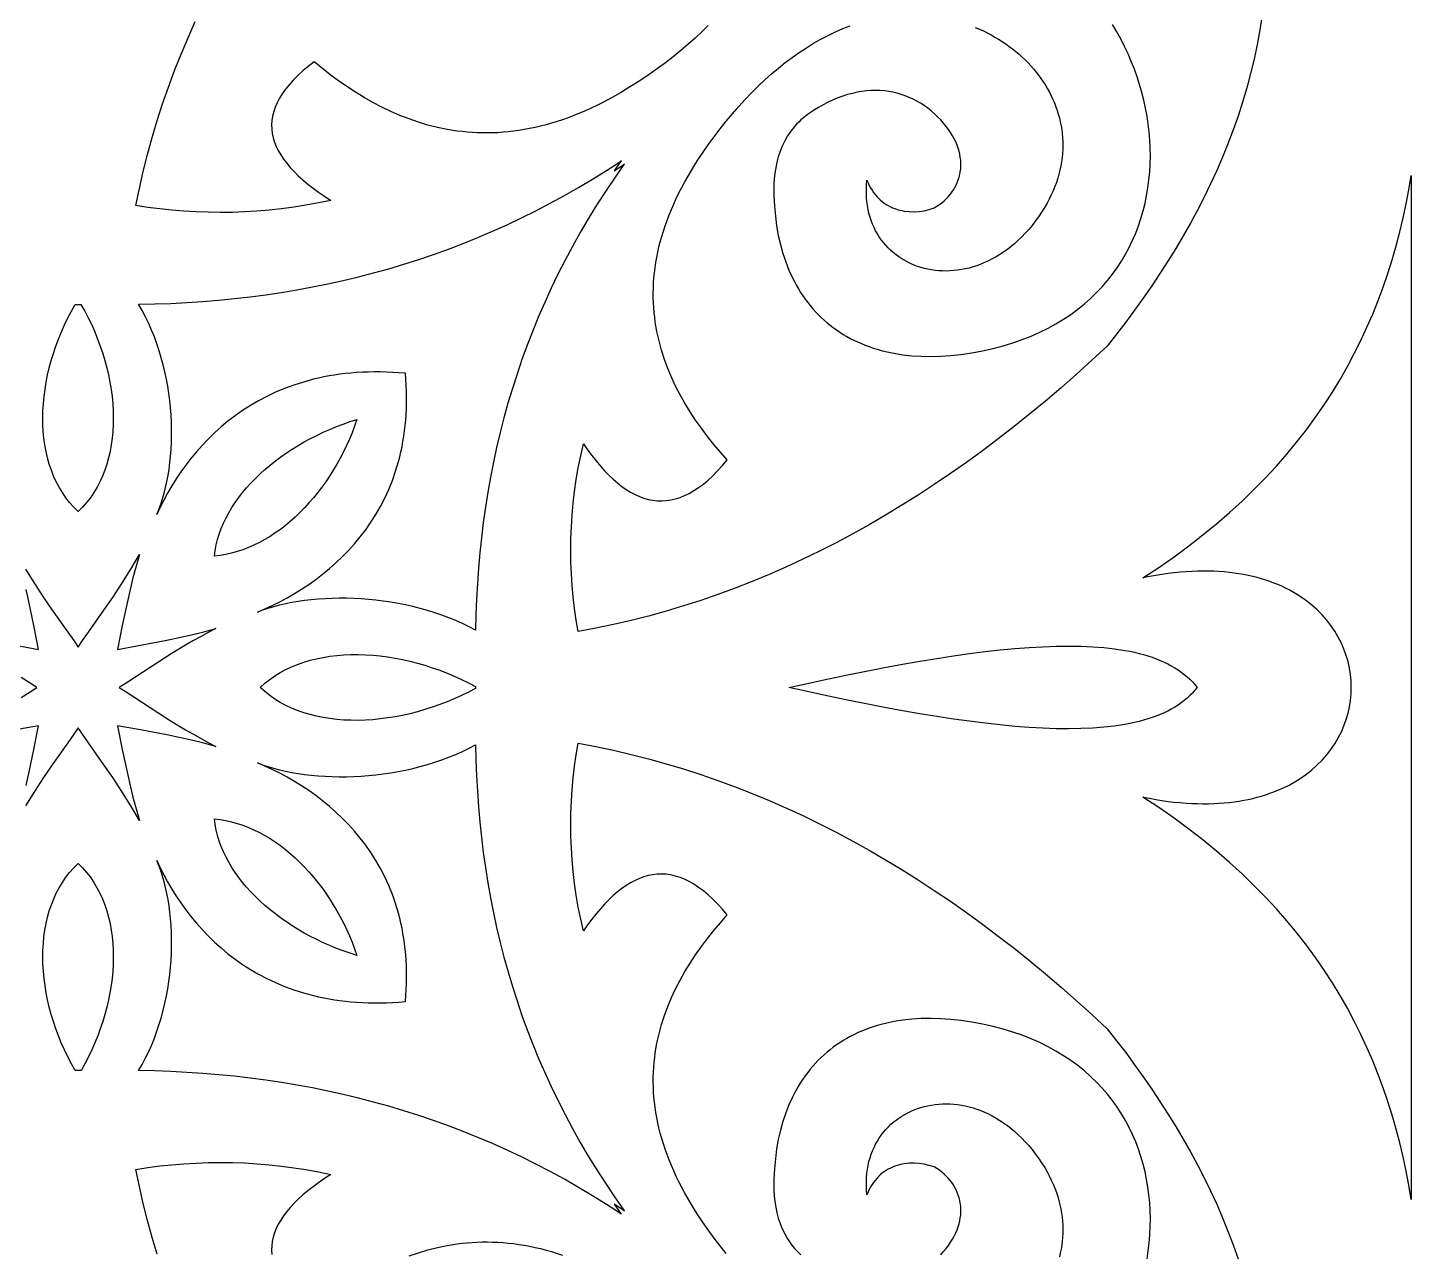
# Model space of a CAD drawing. Extents: x -375 to 375, y -1025 to 1025.
# Drawn here: x -217.3 to -155, y -256.6 to -201.4 of the extents above; entities that cross this region are included whole.
import ezdxf

# ---------------------------------------------------------------- set-up
doc = ezdxf.new("R2010")
doc.units = 0
doc.layers.add('LAYER_1', color=18, linetype='CONTINUOUS')

msp = doc.modelspace()

# ---------------------------------------------------------------- linework, layer by layer
at = {"layer": 'LAYER_1'}
for points in [[(-186.637, -201.305), (-186.931, -201.594), (-187.236, -201.879), (-187.552, -202.161), (-187.88, -202.438), (-188.218, -202.711), (-188.566, -202.98), (-188.925, -203.245), (-189.293, -203.505), (-189.671, -203.76), (-190.058, -204.011), (-190.328, -204.178), (-190.596, -204.339), (-190.862, -204.491), (-191.127, -204.637), (-191.391, -204.775), (-191.653, -204.906), (-191.913, -205.03), (-192.172, -205.147), (-192.429, -205.257), (-192.685, -205.361), (-192.94, -205.457), (-193.193, -205.547), (-193.444, -205.63), (-193.694, -205.706), (-193.942, -205.777), (-194.189, -205.84), (-194.435, -205.898), (-194.679, -205.949), (-194.921, -205.994), (-195.163, -206.033), (-195.402, -206.066), (-195.64, -206.093), (-195.877, -206.114), (-196.112, -206.13), (-196.346, -206.139), (-196.579, -206.144), (-196.81, -206.142), (-197.039, -206.136), (-197.267, -206.124), (-197.494, -206.106), (-197.719, -206.084), (-197.943, -206.056), (-198.387, -205.985), (-198.824, -205.895), (-199.257, -205.786), (-199.683, -205.659), (-200.104, -205.514), (-200.52, -205.352), (-200.93, -205.174), (-201.335, -204.98), (-201.734, -204.771), (-202.128, -204.547), (-202.516, -204.309), (-202.899, -204.058), (-203.277, -203.795), (-203.65, -203.519), (-204.017, -203.232), (-204.379, -202.935), (-204.645, -203.144), (-204.891, -203.353), (-205.115, -203.56), (-205.319, -203.767), (-205.504, -203.972), (-205.668, -204.176), (-205.812, -204.379), (-205.937, -204.582), (-206.043, -204.783), (-206.129, -204.983), (-206.197, -205.183), (-206.246, -205.381), (-206.276, -205.579), (-206.289, -205.775), (-206.283, -205.971), (-206.259, -206.166), (-206.218, -206.36), (-206.159, -206.553), (-206.083, -206.746), (-205.991, -206.937), (-205.881, -207.128), (-205.755, -207.318), (-205.612, -207.507), (-205.454, -207.696), (-205.279, -207.883), (-205.089, -208.07), (-204.884, -208.257), (-204.663, -208.442), (-204.427, -208.627), (-204.176, -208.812), (-203.91, -208.995), (-203.63, -209.178), (-204.187, -209.295), (-204.744, -209.398), (-205.298, -209.486), (-205.852, -209.559), (-206.404, -209.619), (-206.955, -209.665), (-207.505, -209.698), (-208.053, -209.717), (-208.601, -209.723), (-209.146, -209.716), (-209.691, -209.696), (-210.234, -209.664), (-210.776, -209.619), (-211.317, -209.561), (-211.857, -209.492), (-212.395, -209.411), (-212.239, -208.639), (-212.066, -207.871), (-211.875, -207.106), (-211.667, -206.345), (-211.441, -205.588), (-211.198, -204.834), (-210.937, -204.084), (-210.66, -203.338), (-210.365, -202.595), (-210.053, -201.856), (-209.725, -201.12)], [(-161.714, -200.82), (-161.819, -201.494), (-161.941, -202.161), (-162.08, -202.82), (-162.236, -203.472), (-162.408, -204.116), (-162.596, -204.754), (-162.799, -205.384), (-163.017, -206.008), (-163.251, -206.625), (-163.498, -207.236), (-163.76, -207.84), (-164.035, -208.438), (-164.324, -209.031), (-164.625, -209.617), (-164.939, -210.198), (-165.265, -210.774), (-165.602, -211.344), (-165.951, -211.909), (-166.311, -212.47), (-166.682, -213.025), (-167.063, -213.576), (-167.453, -214.122), (-167.854, -214.665), (-168.263, -215.203), (-168.681, -215.737), (-169.373, -216.378), (-170.067, -217.004), (-170.765, -217.616), (-171.467, -218.213), (-172.171, -218.795), (-172.879, -219.362), (-173.59, -219.914), (-174.305, -220.451), (-175.022, -220.972), (-175.743, -221.479), (-176.468, -221.97), (-177.196, -222.446), (-177.927, -222.906), (-178.662, -223.35), (-179.4, -223.779), (-180.141, -224.192), (-180.887, -224.59), (-181.635, -224.971), (-182.388, -225.336), (-183.144, -225.686), (-183.903, -226.019), (-184.666, -226.336), (-185.433, -226.636), (-186.203, -226.92), (-186.977, -227.188), (-187.755, -227.439), (-188.537, -227.674), (-189.322, -227.891), (-190.111, -228.092), (-190.904, -228.276), (-191.701, -228.443), (-192.502, -228.593), (-192.586, -228.074), (-192.658, -227.554), (-192.717, -227.033), (-192.763, -226.51), (-192.797, -225.986), (-192.818, -225.461), (-192.825, -224.935), (-192.819, -224.407), (-192.799, -223.879), (-192.765, -223.348), (-192.717, -222.817), (-192.655, -222.285), (-192.579, -221.751), (-192.488, -221.216), (-192.381, -220.68), (-192.26, -220.142), (-192.07, -220.412), (-191.88, -220.668), (-191.689, -220.91), (-191.497, -221.138), (-191.304, -221.351), (-191.111, -221.549), (-190.917, -221.733), (-190.723, -221.901), (-190.527, -222.054), (-190.331, -222.191), (-190.134, -222.313), (-189.936, -222.418), (-189.737, -222.508), (-189.538, -222.581), (-189.337, -222.637), (-189.136, -222.677), (-188.934, -222.7), (-188.731, -222.706), (-188.527, -222.694), (-188.322, -222.664), (-188.117, -222.617), (-187.91, -222.552), (-187.702, -222.469), (-187.493, -222.367), (-187.284, -222.246), (-187.073, -222.107), (-186.861, -221.949), (-186.648, -221.771), (-186.434, -221.574), (-186.219, -221.357), (-186.003, -221.121), (-185.786, -220.864), (-186.094, -220.515), (-186.392, -220.161), (-186.678, -219.802), (-186.951, -219.438), (-187.211, -219.068), (-187.457, -218.693), (-187.689, -218.314), (-187.906, -217.929), (-188.108, -217.539), (-188.292, -217.143), (-188.46, -216.742), (-188.611, -216.336), (-188.743, -215.925), (-188.856, -215.508), (-188.949, -215.086), (-189.022, -214.658), (-189.051, -214.442), (-189.074, -214.225), (-189.092, -214.007), (-189.105, -213.787), (-189.112, -213.565), (-189.113, -213.343), (-189.109, -213.119), (-189.099, -212.893), (-189.083, -212.666), (-189.061, -212.438), (-189.033, -212.208), (-188.998, -211.977), (-188.958, -211.745), (-188.911, -211.511), (-188.858, -211.275), (-188.799, -211.039), (-188.733, -210.801), (-188.66, -210.561), (-188.581, -210.32), (-188.494, -210.077), (-188.401, -209.834), (-188.301, -209.588), (-188.194, -209.342), (-188.08, -209.093), (-187.959, -208.844), (-187.83, -208.593), (-187.694, -208.34), (-187.551, -208.086), (-187.4, -207.831), (-187.242, -207.574), (-187.076, -207.315), (-186.902, -207.055), (-186.642, -206.682), (-186.377, -206.317), (-186.107, -205.962), (-185.833, -205.616), (-185.554, -205.281), (-185.27, -204.955), (-184.983, -204.639), (-184.691, -204.334), (-184.395, -204.04), (-184.095, -203.757), (-183.791, -203.485), (-183.484, -203.225), (-183.174, -202.976), (-182.86, -202.74), (-182.543, -202.516), (-182.223, -202.305), (-181.9, -202.106), (-181.575, -201.921), (-181.247, -201.749), (-180.917, -201.591), (-180.584, -201.447), (-180.249, -201.317)], [(-174.623, -201.391), (-174.44, -201.469), (-174.26, -201.551), (-174.083, -201.638), (-173.91, -201.729), (-173.74, -201.825), (-173.573, -201.924), (-173.41, -202.028), (-173.251, -202.135), (-173.096, -202.247), (-172.944, -202.362), (-172.797, -202.48), (-172.654, -202.602), (-172.514, -202.728), (-172.38, -202.857), (-172.249, -202.989), (-172.123, -203.124), (-172.002, -203.263), (-171.885, -203.404), (-171.773, -203.548), (-171.666, -203.695), (-171.564, -203.845), (-171.467, -203.997), (-171.376, -204.152), (-171.289, -204.309), (-171.208, -204.469), (-171.132, -204.63), (-171.062, -204.794), (-170.998, -204.96), (-170.939, -205.128), (-170.886, -205.297), (-170.839, -205.469), (-170.798, -205.642), (-170.763, -205.816), (-170.734, -205.992), (-170.712, -206.17), (-170.696, -206.348), (-170.687, -206.528), (-170.684, -206.709), (-170.688, -206.891), (-170.699, -207.074), (-170.716, -207.258), (-170.741, -207.442), (-170.773, -207.627), (-170.811, -207.813), (-170.857, -207.999), (-170.911, -208.185), (-170.972, -208.371), (-171.041, -208.558), (-171.117, -208.745), (-171.201, -208.932), (-171.292, -209.118), (-171.392, -209.304), (-171.5, -209.49), (-171.637, -209.707), (-171.777, -209.915), (-171.922, -210.114), (-172.069, -210.303), (-172.22, -210.484), (-172.373, -210.655), (-172.53, -210.818), (-172.689, -210.973), (-172.85, -211.118), (-173.014, -211.255), (-173.179, -211.384), (-173.347, -211.504), (-173.516, -211.616), (-173.686, -211.72), (-173.857, -211.815), (-174.03, -211.903), (-174.203, -211.982), (-174.377, -212.054), (-174.551, -212.118), (-174.725, -212.174), (-174.899, -212.223), (-175.073, -212.264), (-175.247, -212.297), (-175.419, -212.323), (-175.591, -212.342), (-175.762, -212.354), (-175.932, -212.359), (-176.1, -212.356), (-176.267, -212.347), (-176.432, -212.33), (-176.595, -212.307), (-176.755, -212.277), (-176.913, -212.241), (-177.068, -212.198), (-177.221, -212.148), (-177.37, -212.092), (-177.516, -212.03), (-177.659, -211.961), (-177.798, -211.887), (-177.933, -211.806), (-178.065, -211.72), (-178.191, -211.627), (-178.314, -211.529), (-178.432, -211.425), (-178.544, -211.315), (-178.652, -211.2), (-178.755, -211.079), (-178.852, -210.953), (-178.943, -210.822), (-179.029, -210.685), (-179.108, -210.543), (-179.181, -210.397), (-179.248, -210.245), (-179.308, -210.088), (-179.361, -209.927), (-179.407, -209.76), (-179.446, -209.59), (-179.477, -209.414), (-179.501, -209.234), (-179.517, -209.05), (-179.524, -208.861), (-179.524, -208.669), (-179.514, -208.472), (-179.497, -208.271), (-179.447, -208.392), (-179.392, -208.507), (-179.333, -208.617), (-179.27, -208.721), (-179.203, -208.82), (-179.132, -208.913), (-179.057, -209.001), (-178.979, -209.083), (-178.898, -209.16), (-178.813, -209.232), (-178.725, -209.298), (-178.634, -209.359), (-178.541, -209.415), (-178.445, -209.465), (-178.346, -209.511), (-178.245, -209.551), (-178.143, -209.586), (-178.038, -209.616), (-177.932, -209.64), (-177.824, -209.66), (-177.604, -209.685), (-177.38, -209.69), (-177.153, -209.676), (-176.924, -209.642), (-176.695, -209.59), (-176.467, -209.519), (-176.349, -209.446), (-176.237, -209.368), (-176.129, -209.285), (-176.028, -209.199), (-175.932, -209.108), (-175.842, -209.014), (-175.758, -208.915), (-175.68, -208.813), (-175.608, -208.708), (-175.543, -208.599), (-175.485, -208.488), (-175.433, -208.373), (-175.388, -208.256), (-175.351, -208.136), (-175.32, -208.013), (-175.297, -207.888), (-175.281, -207.761), (-175.273, -207.632), (-175.273, -207.502), (-175.281, -207.369), (-175.297, -207.235), (-175.321, -207.1), (-175.353, -206.963), (-175.394, -206.826), (-175.444, -206.687), (-175.502, -206.548), (-175.57, -206.408), (-175.647, -206.268), (-175.732, -206.128), (-175.828, -205.988), (-175.933, -205.847), (-176.047, -205.707), (-176.181, -205.556), (-176.319, -205.412), (-176.463, -205.276), (-176.611, -205.147), (-176.764, -205.026), (-176.922, -204.913), (-177.084, -204.808), (-177.25, -204.712), (-177.42, -204.623), (-177.595, -204.543), (-177.773, -204.472), (-177.955, -204.41), (-178.14, -204.357), (-178.329, -204.313), (-178.521, -204.278), (-178.716, -204.253), (-178.914, -204.238), (-179.115, -204.233), (-179.318, -204.237), (-179.524, -204.252), (-179.732, -204.277), (-179.942, -204.313), (-180.154, -204.359), (-180.369, -204.417), (-180.585, -204.485), (-180.802, -204.564), (-181.021, -204.655), (-181.241, -204.758), (-181.462, -204.872), (-181.685, -204.998), (-181.908, -205.136), (-182.131, -205.286), (-182.249, -205.373), (-182.361, -205.463), (-182.468, -205.556), (-182.57, -205.652), (-182.666, -205.751), (-182.757, -205.852), (-182.923, -206.06), (-183.071, -206.278), (-183.2, -206.503), (-183.312, -206.734), (-183.408, -206.972), (-183.487, -207.214), (-183.552, -207.46), (-183.604, -207.709), (-183.642, -207.96), (-183.668, -208.212), (-183.683, -208.465), (-183.688, -208.717), (-183.684, -208.967), (-183.662, -209.436), (-183.621, -209.89), (-183.563, -210.331), (-183.487, -210.757), (-183.393, -211.169), (-183.283, -211.566), (-183.155, -211.948), (-183.011, -212.315), (-182.851, -212.667), (-182.765, -212.837), (-182.674, -213.003), (-182.58, -213.165), (-182.482, -213.323), (-182.38, -213.478), (-182.274, -213.628), (-182.165, -213.774), (-182.051, -213.917), (-181.934, -214.055), (-181.813, -214.189), (-181.689, -214.319), (-181.561, -214.445), (-181.429, -214.567), (-181.293, -214.684), (-181.154, -214.798), (-181.012, -214.907), (-180.866, -215.012), (-180.717, -215.113), (-180.564, -215.209), (-180.408, -215.301), (-180.249, -215.389), (-180.086, -215.473), (-179.92, -215.552), (-179.751, -215.626), (-179.578, -215.697), (-179.402, -215.763), (-179.224, -215.824), (-179.042, -215.881), (-178.857, -215.933), (-178.669, -215.981), (-178.284, -216.063), (-177.887, -216.127), (-177.479, -216.172), (-177.059, -216.198), (-176.629, -216.206), (-176.188, -216.194), (-175.737, -216.163), (-175.275, -216.113), (-174.775, -216.038), (-174.291, -215.948), (-173.823, -215.844), (-173.371, -215.725), (-172.935, -215.592), (-172.515, -215.446), (-172.111, -215.287), (-171.722, -215.115), (-171.349, -214.931), (-170.992, -214.735), (-170.649, -214.527), (-170.322, -214.309), (-170.01, -214.079), (-169.713, -213.84), (-169.431, -213.591), (-169.164, -213.332), (-168.911, -213.065), (-168.673, -212.789), (-168.449, -212.504), (-168.24, -212.212), (-168.045, -211.913), (-167.864, -211.607), (-167.697, -211.294), (-167.544, -210.976), (-167.405, -210.651), (-167.279, -210.322), (-167.167, -209.987), (-167.068, -209.648), (-166.983, -209.305), (-166.911, -208.959), (-166.852, -208.609), (-166.806, -208.257), (-166.772, -207.902), (-166.752, -207.545), (-166.744, -207.187), (-166.749, -206.828), (-166.767, -206.468), (-166.796, -206.107), (-166.838, -205.747), (-166.892, -205.388), (-166.958, -205.029), (-167.036, -204.671), (-167.126, -204.316), (-167.227, -203.962), (-167.34, -203.612), (-167.465, -203.264), (-167.601, -202.92), (-167.748, -202.579), (-167.906, -202.243), (-168.075, -201.911), (-168.255, -201.585), (-168.446, -201.264)], [(-217.371, -225.782), (-216.967, -226.432), (-216.559, -227.052), (-216.164, -227.632), (-215.467, -228.617), (-215.197, -228.999), (-214.999, -229.29), (-214.801, -228.999), (-214.531, -228.617), (-213.834, -227.632), (-213.438, -227.052), (-213.03, -226.432), (-212.624, -225.782), (-212.427, -225.45), (-212.236, -225.116), (-212.388, -225.641), (-212.529, -226.169), (-212.66, -226.701), (-212.783, -227.236), (-213.011, -228.312), (-213.228, -229.392), (-212.114, -229.189), (-211.003, -228.973), (-210.448, -228.857), (-209.895, -228.732), (-209.344, -228.598), (-208.796, -228.452), (-209.144, -228.633), (-209.49, -228.82), (-209.832, -229.012), (-210.167, -229.207), (-210.813, -229.598), (-211.416, -229.979), (-212.444, -230.651), (-212.843, -230.914), (-213.149, -231.107), (-212.843, -231.302), (-212.444, -231.565), (-211.416, -232.237), (-210.813, -232.617), (-210.167, -233.007), (-209.832, -233.201), (-209.49, -233.392), (-209.144, -233.578), (-208.796, -233.758), (-209.344, -233.615), (-209.895, -233.482), (-210.448, -233.359), (-211.003, -233.243), (-212.114, -233.029), (-213.228, -232.828), (-213.011, -233.905), (-212.783, -234.979), (-212.66, -235.513), (-212.529, -236.044), (-212.388, -236.572), (-212.236, -237.096), (-212.427, -236.763), (-212.624, -236.432), (-213.03, -235.783), (-213.438, -235.163), (-213.834, -234.584), (-214.531, -233.598), (-214.801, -233.216), (-214.999, -232.925), (-215.197, -233.216), (-215.467, -233.598), (-216.164, -234.584), (-216.559, -235.163), (-216.967, -235.783), (-217.371, -236.432)], [(-217.886, -229.189), (-216.775, -229.392), (-216.991, -228.312), (-217.217, -227.236), (-217.339, -226.701)], [(-217.554, -231.565), (-217.157, -231.302), (-216.853, -231.107), (-217.157, -230.914), (-217.554, -230.651)], [(-217.339, -235.513), (-217.217, -234.979), (-216.991, -233.905), (-216.775, -232.828), (-217.886, -233.029)], [(-185.833, -256.596), (-186.107, -256.25), (-186.377, -255.895), (-186.642, -255.53), (-186.902, -255.157), (-187.076, -254.897), (-187.242, -254.638), (-187.4, -254.381), (-187.551, -254.126), (-187.694, -253.872), (-187.83, -253.619), (-187.959, -253.368), (-188.08, -253.119), (-188.194, -252.87), (-188.301, -252.624), (-188.401, -252.378), (-188.494, -252.134), (-188.581, -251.892), (-188.66, -251.651), (-188.733, -251.411), (-188.799, -251.173), (-188.858, -250.936), (-188.911, -250.701), (-188.958, -250.467), (-188.998, -250.235), (-189.033, -250.004), (-189.061, -249.774), (-189.083, -249.546), (-189.099, -249.319), (-189.109, -249.093), (-189.113, -248.869), (-189.112, -248.646), (-189.105, -248.425), (-189.092, -248.205), (-189.074, -247.986), (-189.051, -247.769), (-189.022, -247.553), (-188.949, -247.126), (-188.856, -246.704), (-188.743, -246.287), (-188.611, -245.875), (-188.46, -245.469), (-188.292, -245.069), (-188.108, -244.673), (-187.906, -244.283), (-187.689, -243.898), (-187.457, -243.518), (-187.211, -243.144), (-186.951, -242.774), (-186.678, -242.41), (-186.392, -242.051), (-186.094, -241.696), (-185.786, -241.347), (-186.003, -241.091), (-186.219, -240.854), (-186.434, -240.638), (-186.648, -240.441), (-186.861, -240.263), (-187.073, -240.105), (-187.284, -239.965), (-187.493, -239.845), (-187.702, -239.743), (-187.91, -239.66), (-188.117, -239.595), (-188.322, -239.547), (-188.527, -239.518), (-188.731, -239.506), (-188.934, -239.512), (-189.136, -239.535), (-189.337, -239.574), (-189.538, -239.631), (-189.737, -239.704), (-189.936, -239.794), (-190.134, -239.899), (-190.331, -240.021), (-190.527, -240.158), (-190.723, -240.311), (-190.917, -240.479), (-191.111, -240.663), (-191.304, -240.861), (-191.497, -241.074), (-191.689, -241.302), (-191.88, -241.544), (-192.07, -241.8), (-192.26, -242.07), (-192.381, -241.532), (-192.488, -240.996), (-192.579, -240.461), (-192.655, -239.927), (-192.717, -239.395), (-192.765, -238.864), (-192.799, -238.334), (-192.819, -237.805), (-192.825, -237.277), (-192.818, -236.751), (-192.797, -236.225), (-192.763, -235.702), (-192.717, -235.179), (-192.658, -234.657), (-192.586, -234.137), (-192.502, -233.618), (-191.701, -233.768), (-190.904, -233.935), (-190.111, -234.119), (-189.322, -234.32), (-188.537, -234.538), (-187.755, -234.773), (-186.977, -235.024), (-186.203, -235.291), (-185.433, -235.576), (-184.666, -235.876), (-183.903, -236.193), (-183.144, -236.526), (-182.388, -236.875), (-181.635, -237.241), (-180.887, -237.622), (-180.141, -238.02), (-179.4, -238.433), (-178.662, -238.862), (-177.927, -239.306), (-177.196, -239.766), (-176.468, -240.242), (-175.743, -240.733), (-175.022, -241.24), (-174.305, -241.761), (-173.59, -242.298), (-172.879, -242.85), (-172.171, -243.417), (-171.467, -243.999), (-170.765, -244.596), (-170.067, -245.208), (-169.373, -245.834), (-168.681, -246.475), (-168.263, -247.009), (-167.854, -247.547), (-167.453, -248.09), (-167.063, -248.636), (-166.682, -249.187), (-166.311, -249.743), (-165.951, -250.303), (-165.602, -250.868), (-165.265, -251.438), (-164.939, -252.014), (-164.625, -252.595), (-164.324, -253.182), (-164.035, -253.774), (-163.76, -254.372), (-163.498, -254.977), (-163.251, -255.587), (-163.017, -256.204), (-162.799, -256.828)], [(-166.892, -256.824), (-166.838, -256.465), (-166.796, -256.105), (-166.767, -255.744), (-166.749, -255.384), (-166.744, -255.025), (-166.752, -254.667), (-166.772, -254.31), (-166.806, -253.955), (-166.852, -253.603), (-166.911, -253.253), (-166.983, -252.906), (-167.068, -252.564), (-167.167, -252.225), (-167.279, -251.89), (-167.405, -251.561), (-167.544, -251.236), (-167.697, -250.918), (-167.864, -250.605), (-168.045, -250.299), (-168.24, -249.999), (-168.449, -249.708), (-168.673, -249.423), (-168.911, -249.147), (-169.164, -248.88), (-169.431, -248.621), (-169.713, -248.372), (-170.01, -248.132), (-170.322, -247.903), (-170.649, -247.685), (-170.992, -247.477), (-171.349, -247.281), (-171.722, -247.097), (-172.111, -246.925), (-172.515, -246.765), (-172.935, -246.619), (-173.371, -246.487), (-173.823, -246.368), (-174.291, -246.263), (-174.775, -246.174), (-175.275, -246.099), (-175.737, -246.049), (-176.188, -246.018), (-176.629, -246.006), (-177.059, -246.013), (-177.479, -246.04), (-177.887, -246.085), (-178.284, -246.149), (-178.669, -246.231), (-178.857, -246.278), (-179.042, -246.331), (-179.224, -246.388), (-179.402, -246.449), (-179.578, -246.515), (-179.751, -246.585), (-179.92, -246.66), (-180.086, -246.739), (-180.249, -246.823), (-180.408, -246.91), (-180.564, -247.003), (-180.717, -247.099), (-180.866, -247.2), (-181.012, -247.305), (-181.154, -247.414), (-181.293, -247.527), (-181.429, -247.645), (-181.561, -247.767), (-181.689, -247.893), (-181.813, -248.023), (-181.934, -248.157), (-182.051, -248.295), (-182.165, -248.437), (-182.274, -248.584), (-182.38, -248.734), (-182.482, -248.888), (-182.58, -249.047), (-182.674, -249.209), (-182.765, -249.375), (-182.851, -249.545), (-183.011, -249.897), (-183.155, -250.263), (-183.283, -250.645), (-183.393, -251.042), (-183.487, -251.454), (-183.563, -251.88), (-183.621, -252.321), (-183.662, -252.776), (-183.684, -253.245), (-183.688, -253.495), (-183.683, -253.747), (-183.668, -253.999), (-183.642, -254.252), (-183.604, -254.503), (-183.552, -254.752), (-183.487, -254.998), (-183.408, -255.24), (-183.312, -255.477), (-183.2, -255.709), (-183.071, -255.934), (-182.923, -256.151), (-182.757, -256.36), (-182.666, -256.461), (-182.57, -256.559), (-182.468, -256.655)], [(-176.181, -256.655), (-176.047, -256.504), (-175.933, -256.364), (-175.828, -256.224), (-175.732, -256.084), (-175.647, -255.943), (-175.57, -255.803), (-175.502, -255.664), (-175.444, -255.525), (-175.394, -255.386), (-175.353, -255.249), (-175.321, -255.112), (-175.297, -254.977), (-175.281, -254.843), (-175.273, -254.71), (-175.273, -254.579), (-175.281, -254.451), (-175.297, -254.324), (-175.32, -254.199), (-175.351, -254.076), (-175.388, -253.956), (-175.433, -253.839), (-175.485, -253.724), (-175.543, -253.612), (-175.608, -253.504), (-175.68, -253.398), (-175.758, -253.296), (-175.842, -253.198), (-175.932, -253.104), (-176.028, -253.013), (-176.129, -252.926), (-176.237, -252.844), (-176.349, -252.766), (-176.467, -252.692), (-176.695, -252.622), (-176.924, -252.569), (-177.153, -252.536), (-177.38, -252.521), (-177.604, -252.527), (-177.824, -252.551), (-177.932, -252.571), (-178.038, -252.596), (-178.143, -252.626), (-178.245, -252.661), (-178.346, -252.701), (-178.445, -252.746), (-178.541, -252.797), (-178.634, -252.853), (-178.725, -252.914), (-178.813, -252.98), (-178.898, -253.051), (-178.979, -253.128), (-179.057, -253.211), (-179.132, -253.298), (-179.203, -253.392), (-179.27, -253.49), (-179.333, -253.595), (-179.392, -253.705), (-179.447, -253.82), (-179.497, -253.941), (-179.514, -253.74), (-179.524, -253.543), (-179.524, -253.35), (-179.517, -253.162), (-179.501, -252.977), (-179.477, -252.798), (-179.446, -252.622), (-179.407, -252.451), (-179.361, -252.285), (-179.308, -252.124), (-179.248, -251.967), (-179.181, -251.815), (-179.108, -251.668), (-179.029, -251.527), (-178.943, -251.39), (-178.852, -251.259), (-178.755, -251.133), (-178.652, -251.012), (-178.544, -250.897), (-178.432, -250.787), (-178.314, -250.683), (-178.191, -250.585), (-178.065, -250.492), (-177.933, -250.406), (-177.798, -250.325), (-177.659, -250.251), (-177.516, -250.182), (-177.37, -250.12), (-177.221, -250.064), (-177.068, -250.014), (-176.913, -249.971), (-176.755, -249.935), (-176.595, -249.905), (-176.432, -249.882), (-176.267, -249.866), (-176.1, -249.856), (-175.932, -249.854), (-175.762, -249.858), (-175.591, -249.87), (-175.419, -249.889), (-175.247, -249.915), (-175.073, -249.948), (-174.899, -249.989), (-174.725, -250.038), (-174.551, -250.094), (-174.377, -250.158), (-174.203, -250.23), (-174.03, -250.309), (-173.857, -250.397), (-173.686, -250.493), (-173.516, -250.596), (-173.347, -250.708), (-173.179, -250.828), (-173.014, -250.957), (-172.85, -251.094), (-172.689, -251.24), (-172.53, -251.394), (-172.373, -251.557), (-172.22, -251.728), (-172.069, -251.909), (-171.922, -252.099), (-171.777, -252.297), (-171.637, -252.505), (-171.5, -252.722), (-171.392, -252.908), (-171.292, -253.094), (-171.201, -253.281), (-171.117, -253.467), (-171.041, -253.654), (-170.972, -253.841), (-170.911, -254.027), (-170.857, -254.213), (-170.811, -254.399), (-170.773, -254.585), (-170.741, -254.77), (-170.716, -254.954), (-170.699, -255.138), (-170.688, -255.321), (-170.684, -255.503), (-170.687, -255.684), (-170.696, -255.864), (-170.712, -256.042), (-170.734, -256.22), (-170.763, -256.396), (-170.798, -256.57), (-170.839, -256.743)], [(-211.441, -256.624), (-211.667, -255.867), (-211.875, -255.106), (-212.066, -254.341), (-212.239, -253.573), (-212.395, -252.801), (-211.857, -252.72), (-211.317, -252.65), (-210.776, -252.593), (-210.234, -252.548), (-209.691, -252.516), (-209.146, -252.496), (-208.601, -252.489), (-208.053, -252.495), (-207.505, -252.514), (-206.955, -252.546), (-206.404, -252.593), (-205.852, -252.652), (-205.298, -252.726), (-204.744, -252.814), (-204.187, -252.917), (-203.63, -253.034), (-203.91, -253.217), (-204.176, -253.401), (-204.427, -253.585), (-204.663, -253.77), (-204.884, -253.955), (-205.089, -254.142), (-205.279, -254.329), (-205.454, -254.516), (-205.612, -254.705), (-205.755, -254.894), (-205.881, -255.084), (-205.991, -255.275), (-206.083, -255.466), (-206.159, -255.659), (-206.218, -255.852), (-206.259, -256.046), (-206.283, -256.241), (-206.289, -256.436), (-206.276, -256.633)], [(-200.104, -256.698), (-199.683, -256.553), (-199.257, -256.425), (-198.824, -256.316), (-198.387, -256.226), (-197.943, -256.156), (-197.719, -256.128), (-197.494, -256.106), (-197.267, -256.088), (-197.039, -256.076), (-196.81, -256.069), (-196.579, -256.068), (-196.346, -256.072), (-196.112, -256.082), (-195.877, -256.098), (-195.64, -256.119), (-195.402, -256.146), (-195.163, -256.179), (-194.921, -256.218), (-194.679, -256.263), (-194.435, -256.314), (-194.189, -256.371), (-193.942, -256.435), (-193.694, -256.505), (-193.444, -256.582), (-193.193, -256.665)]]:
    msp.add_lwpolyline(points, dxfattribs=at)
for points in [[(-190.571, -207.412), (-190.551, -207.398), (-190.584, -207.43), (-190.879, -207.847), (-190.447, -207.562), (-190.414, -207.531), (-190.428, -207.549), (-190.408, -207.536), (-190.442, -207.569), (-190.864, -208.174), (-191.271, -208.782), (-191.663, -209.394), (-192.04, -210.009), (-192.402, -210.628), (-192.75, -211.25), (-193.083, -211.875), (-193.403, -212.504), (-193.708, -213.136), (-193.999, -213.771), (-194.276, -214.409), (-194.539, -215.051), (-194.789, -215.696), (-195.025, -216.344), (-195.247, -216.995), (-195.457, -217.65), (-195.653, -218.307), (-195.837, -218.968), (-196.007, -219.632), (-196.165, -220.299), (-196.31, -220.968), (-196.443, -221.641), (-196.563, -222.317), (-196.671, -222.996), (-196.767, -223.678), (-196.851, -224.363), (-196.923, -225.05), (-196.983, -225.741), (-197.032, -226.434), (-197.07, -227.131), (-197.096, -227.83), (-197.111, -228.532), (-197.403, -228.377), (-197.701, -228.232), (-198.006, -228.095), (-198.317, -227.968), (-198.632, -227.85), (-198.952, -227.741), (-199.275, -227.641), (-199.602, -227.55), (-199.932, -227.467), (-200.264, -227.392), (-200.597, -227.326), (-200.931, -227.269), (-201.266, -227.22), (-201.6, -227.178), (-201.934, -227.145), (-202.266, -227.12), (-202.596, -227.103), (-202.924, -227.093), (-203.249, -227.091), (-203.57, -227.097), (-203.887, -227.11), (-204.199, -227.13), (-204.506, -227.158), (-204.807, -227.193), (-205.101, -227.235), (-205.388, -227.284), (-205.667, -227.339), (-205.938, -227.402), (-206.201, -227.471), (-206.454, -227.547), (-206.696, -227.629), (-206.929, -227.717), (-206.594, -227.571), (-206.259, -227.415), (-205.926, -227.247), (-205.594, -227.068), (-205.266, -226.878), (-204.941, -226.677), (-204.62, -226.464), (-204.305, -226.24), (-203.995, -226.004), (-203.692, -225.755), (-203.396, -225.495), (-203.109, -225.223), (-202.83, -224.938), (-202.561, -224.64), (-202.303, -224.33), (-202.056, -224.007), (-201.821, -223.671), (-201.599, -223.322), (-201.391, -222.959), (-201.197, -222.583), (-201.018, -222.193), (-200.855, -221.79), (-200.709, -221.373), (-200.58, -220.941), (-200.522, -220.72), (-200.469, -220.495), (-200.421, -220.267), (-200.378, -220.035), (-200.34, -219.8), (-200.306, -219.56), (-200.278, -219.317), (-200.255, -219.071), (-200.238, -218.821), (-200.226, -218.567), (-200.219, -218.309), (-200.218, -218.047), (-200.223, -217.782), (-200.233, -217.513), (-200.25, -217.24), (-200.272, -216.963), (-200.56, -216.939), (-200.844, -216.921), (-201.123, -216.909), (-201.399, -216.903), (-201.671, -216.902), (-201.939, -216.907), (-202.203, -216.917), (-202.463, -216.932), (-202.719, -216.953), (-202.971, -216.978), (-203.22, -217.009), (-203.465, -217.044), (-203.706, -217.084), (-203.943, -217.129), (-204.177, -217.179), (-204.407, -217.233), (-204.855, -217.355), (-205.29, -217.493), (-205.709, -217.648), (-206.114, -217.818), (-206.506, -218.003), (-206.883, -218.202), (-207.246, -218.414), (-207.596, -218.639), (-207.932, -218.875), (-208.255, -219.122), (-208.565, -219.38), (-208.861, -219.647), (-209.145, -219.922), (-209.416, -220.206), (-209.675, -220.497), (-209.921, -220.794), (-210.155, -221.097), (-210.377, -221.405), (-210.587, -221.718), (-210.785, -222.033), (-210.972, -222.352), (-211.147, -222.672), (-211.311, -222.994), (-211.463, -223.316), (-211.37, -223.092), (-211.283, -222.859), (-211.202, -222.616), (-211.129, -222.364), (-211.062, -222.103), (-211.002, -221.834), (-210.95, -221.558), (-210.904, -221.275), (-210.866, -220.986), (-210.836, -220.691), (-210.813, -220.39), (-210.798, -220.085), (-210.79, -219.776), (-210.791, -219.464), (-210.799, -219.148), (-210.816, -218.83), (-210.841, -218.51), (-210.874, -218.188), (-210.916, -217.866), (-210.966, -217.544), (-211.025, -217.222), (-211.092, -216.9), (-211.169, -216.58), (-211.254, -216.262), (-211.349, -215.947), (-211.453, -215.635), (-211.566, -215.326), (-211.689, -215.021), (-211.821, -214.721), (-211.963, -214.427), (-212.114, -214.138), (-212.276, -213.855), (-211.55, -213.84), (-210.826, -213.814), (-210.106, -213.777), (-209.389, -213.73), (-208.675, -213.671), (-207.963, -213.6), (-207.255, -213.519), (-206.55, -213.426), (-205.848, -213.321), (-205.149, -213.205), (-204.453, -213.077), (-203.76, -212.936), (-203.07, -212.784), (-202.383, -212.619), (-201.7, -212.442), (-201.02, -212.253), (-200.343, -212.051), (-199.669, -211.836), (-198.999, -211.609), (-198.332, -211.368), (-197.668, -211.114), (-197.007, -210.848), (-196.35, -210.567), (-195.697, -210.274), (-195.046, -209.966), (-194.399, -209.645), (-193.756, -209.311), (-193.116, -208.962), (-192.48, -208.599), (-191.847, -208.222), (-191.217, -207.83), (-190.591, -207.425), (-190.558, -207.392)], [(-155, -254.157), (-155.111, -253.515), (-155.235, -252.877), (-155.372, -252.242), (-155.523, -251.612), (-155.688, -250.986), (-155.867, -250.364), (-156.061, -249.746), (-156.271, -249.132), (-156.496, -248.524), (-156.738, -247.919), (-156.996, -247.32), (-157.271, -246.726), (-157.565, -246.136), (-157.876, -245.552), (-158.206, -244.973), (-158.554, -244.399), (-158.923, -243.831), (-159.311, -243.268), (-159.719, -242.711), (-160.148, -242.159), (-160.598, -241.614), (-161.07, -241.075), (-161.564, -240.542), (-162.081, -240.015), (-162.62, -239.494), (-163.183, -238.98), (-163.77, -238.473), (-164.382, -237.972), (-165.018, -237.479), (-165.679, -236.992), (-166.366, -236.512), (-167.079, -236.039), (-166.788, -236.097), (-166.502, -236.148), (-166.221, -236.194), (-165.943, -236.233), (-165.671, -236.266), (-165.403, -236.292), (-165.14, -236.314), (-164.881, -236.329), (-164.627, -236.338), (-164.377, -236.343), (-164.132, -236.341), (-163.892, -236.334), (-163.656, -236.322), (-163.425, -236.305), (-163.198, -236.283), (-162.976, -236.256), (-162.758, -236.224), (-162.545, -236.187), (-162.337, -236.146), (-162.133, -236.1), (-161.934, -236.049), (-161.739, -235.995), (-161.549, -235.936), (-161.364, -235.872), (-161.183, -235.805), (-161.007, -235.734), (-160.835, -235.659), (-160.668, -235.58), (-160.505, -235.498), (-160.347, -235.412), (-160.194, -235.323), (-160.045, -235.23), (-159.761, -235.035), (-159.496, -234.828), (-159.248, -234.609), (-159.019, -234.38), (-158.809, -234.142), (-158.616, -233.894), (-158.442, -233.638), (-158.287, -233.375), (-158.149, -233.106), (-158.03, -232.831), (-157.929, -232.551), (-157.847, -232.267), (-157.783, -231.98), (-157.737, -231.69), (-157.71, -231.398), (-157.701, -231.106), (-157.701, -231.106), (-157.701, -231.105), (-157.71, -230.813), (-157.737, -230.522), (-157.783, -230.232), (-157.847, -229.945), (-157.929, -229.661), (-158.03, -229.381), (-158.149, -229.106), (-158.287, -228.836), (-158.442, -228.573), (-158.616, -228.318), (-158.809, -228.07), (-159.019, -227.831), (-159.248, -227.602), (-159.496, -227.384), (-159.761, -227.177), (-160.045, -226.982), (-160.194, -226.889), (-160.347, -226.8), (-160.505, -226.714), (-160.668, -226.631), (-160.835, -226.553), (-161.007, -226.478), (-161.183, -226.406), (-161.364, -226.339), (-161.549, -226.276), (-161.739, -226.217), (-161.934, -226.162), (-162.133, -226.112), (-162.337, -226.066), (-162.545, -226.024), (-162.758, -225.988), (-162.976, -225.956), (-163.198, -225.929), (-163.425, -225.906), (-163.656, -225.889), (-163.892, -225.877), (-164.132, -225.87), (-164.377, -225.869), (-164.627, -225.873), (-164.881, -225.883), (-165.14, -225.898), (-165.403, -225.919), (-165.671, -225.946), (-165.943, -225.979), (-166.221, -226.018), (-166.502, -226.063), (-166.788, -226.115), (-167.079, -226.172), (-166.366, -225.7), (-165.679, -225.22), (-165.018, -224.733), (-164.382, -224.239), (-163.77, -223.739), (-163.183, -223.231), (-162.62, -222.717), (-162.081, -222.197), (-161.564, -221.67), (-161.07, -221.137), (-160.598, -220.598), (-160.148, -220.053), (-159.719, -219.502), (-159.311, -218.945), (-158.923, -218.382), (-158.554, -217.814), (-158.206, -217.24), (-157.876, -216.661), (-157.565, -216.077), (-157.272, -215.487), (-156.996, -214.893), (-156.738, -214.294), (-156.496, -213.69), (-156.271, -213.081), (-156.061, -212.468), (-155.867, -211.85), (-155.688, -211.228), (-155.523, -210.601), (-155.372, -209.971), (-155.235, -209.337), (-155.111, -208.699), (-155, -208.057)], [(-214.699, -214.164), (-214.539, -214.473), (-214.388, -214.786), (-214.248, -215.102), (-214.119, -215.421), (-214, -215.742), (-213.892, -216.065), (-213.794, -216.389), (-213.707, -216.714), (-213.632, -217.039), (-213.567, -217.364), (-213.514, -217.688), (-213.472, -218.011), (-213.442, -218.331), (-213.423, -218.65), (-213.416, -218.965), (-213.421, -219.277), (-213.438, -219.585), (-213.467, -219.889), (-213.508, -220.187), (-213.561, -220.48), (-213.627, -220.767), (-213.706, -221.048), (-213.797, -221.321), (-213.901, -221.587), (-214.018, -221.844), (-214.148, -222.093), (-214.291, -222.333), (-214.448, -222.563), (-214.618, -222.783), (-214.801, -222.993), (-214.999, -223.191), (-215.196, -222.993), (-215.38, -222.783), (-215.551, -222.563), (-215.707, -222.333), (-215.851, -222.093), (-215.981, -221.844), (-216.099, -221.587), (-216.203, -221.321), (-216.295, -221.048), (-216.373, -220.767), (-216.44, -220.48), (-216.493, -220.187), (-216.535, -219.889), (-216.564, -219.585), (-216.581, -219.277), (-216.585, -218.965), (-216.579, -218.65), (-216.56, -218.331), (-216.529, -218.011), (-216.487, -217.688), (-216.434, -217.364), (-216.37, -217.039), (-216.294, -216.714), (-216.207, -216.389), (-216.109, -216.065), (-216, -215.742), (-215.881, -215.421), (-215.751, -215.102), (-215.611, -214.786), (-215.46, -214.473), (-215.299, -214.164), (-215.128, -213.859), (-214.87, -213.859)], [(-202.555, -219.339), (-202.669, -219.636), (-202.791, -219.929), (-202.92, -220.218), (-203.058, -220.503), (-203.203, -220.782), (-203.356, -221.057), (-203.515, -221.326), (-203.681, -221.588), (-203.854, -221.845), (-204.034, -222.095), (-204.219, -222.338), (-204.411, -222.573), (-204.608, -222.801), (-204.811, -223.021), (-205.018, -223.233), (-205.231, -223.436), (-205.449, -223.629), (-205.671, -223.813), (-205.897, -223.988), (-206.128, -224.152), (-206.362, -224.306), (-206.6, -224.449), (-206.841, -224.581), (-207.086, -224.701), (-207.333, -224.81), (-207.583, -224.906), (-207.835, -224.989), (-208.09, -225.06), (-208.346, -225.117), (-208.604, -225.161), (-208.864, -225.191), (-208.831, -224.94), (-208.784, -224.691), (-208.722, -224.444), (-208.647, -224.199), (-208.559, -223.956), (-208.457, -223.715), (-208.343, -223.477), (-208.217, -223.242), (-208.079, -223.01), (-207.929, -222.782), (-207.769, -222.557), (-207.597, -222.335), (-207.415, -222.118), (-207.223, -221.905), (-207.021, -221.696), (-206.81, -221.492), (-206.589, -221.293), (-206.36, -221.099), (-206.123, -220.91), (-205.878, -220.727), (-205.626, -220.55), (-205.366, -220.378), (-205.099, -220.213), (-204.826, -220.054), (-204.547, -219.901), (-204.262, -219.756), (-203.971, -219.617), (-203.676, -219.486), (-203.375, -219.363), (-203.071, -219.247), (-202.762, -219.139), (-202.45, -219.039)], [(-202.069, -229.636), (-201.739, -229.657), (-201.406, -229.689), (-201.072, -229.732), (-200.736, -229.786), (-200.4, -229.851), (-200.063, -229.927), (-199.727, -230.013), (-199.392, -230.11), (-199.058, -230.216), (-198.726, -230.334), (-198.396, -230.461), (-198.07, -230.598), (-197.747, -230.745), (-197.428, -230.902), (-197.114, -231.068), (-197.114, -231.146), (-197.428, -231.312), (-197.747, -231.469), (-198.07, -231.616), (-198.396, -231.753), (-198.726, -231.88), (-199.058, -231.997), (-199.392, -232.104), (-199.727, -232.201), (-200.063, -232.287), (-200.4, -232.362), (-200.736, -232.427), (-201.072, -232.481), (-201.406, -232.524), (-201.739, -232.557), (-202.069, -232.577), (-202.396, -232.587), (-202.72, -232.585), (-203.04, -232.572), (-203.356, -232.547), (-203.666, -232.51), (-203.971, -232.462), (-204.27, -232.401), (-204.562, -232.329), (-204.847, -232.244), (-205.124, -232.146), (-205.393, -232.036), (-205.654, -231.914), (-205.905, -231.779), (-206.146, -231.63), (-206.376, -231.469), (-206.596, -231.295), (-206.805, -231.108), (-206.596, -230.92), (-206.376, -230.746), (-206.146, -230.584), (-205.905, -230.436), (-205.654, -230.301), (-205.393, -230.178), (-205.124, -230.068), (-204.847, -229.971), (-204.562, -229.885), (-204.27, -229.813), (-203.971, -229.752), (-203.666, -229.703), (-203.356, -229.666), (-203.04, -229.641), (-202.72, -229.628), (-202.396, -229.626)], [(-169.867, -229.251), (-169.34, -229.274), (-168.835, -229.313), (-168.354, -229.368), (-167.895, -229.438), (-167.675, -229.48), (-167.461, -229.525), (-167.252, -229.575), (-167.05, -229.629), (-166.853, -229.688), (-166.662, -229.75), (-166.478, -229.817), (-166.3, -229.889), (-166.127, -229.965), (-165.961, -230.045), (-165.801, -230.13), (-165.647, -230.22), (-165.499, -230.314), (-165.358, -230.412), (-165.222, -230.516), (-165.093, -230.624), (-164.971, -230.737), (-164.854, -230.855), (-164.744, -230.977), (-164.641, -231.105), (-164.64, -231.105), (-164.641, -231.105), (-164.64, -231.106), (-164.641, -231.106), (-164.64, -231.107), (-164.641, -231.107), (-164.744, -231.235), (-164.854, -231.357), (-164.971, -231.475), (-165.093, -231.588), (-165.222, -231.696), (-165.358, -231.8), (-165.499, -231.898), (-165.647, -231.992), (-165.801, -232.082), (-165.961, -232.167), (-166.127, -232.247), (-166.3, -232.323), (-166.478, -232.395), (-166.662, -232.462), (-166.853, -232.524), (-167.05, -232.583), (-167.252, -232.637), (-167.461, -232.687), (-167.675, -232.732), (-167.895, -232.774), (-168.354, -232.844), (-168.835, -232.899), (-169.34, -232.938), (-169.867, -232.961), (-170.417, -232.969), (-170.989, -232.962), (-171.584, -232.941), (-172.201, -232.906), (-172.839, -232.857), (-173.499, -232.794), (-174.18, -232.718), (-174.882, -232.629), (-175.606, -232.528), (-176.35, -232.414), (-177.114, -232.289), (-177.899, -232.152), (-178.704, -232.004), (-179.528, -231.845), (-180.372, -231.676), (-181.236, -231.496), (-182.119, -231.307), (-183.021, -231.107), (-183.021, -231.107), (-183.021, -231.106), (-183.021, -231.106), (-183.019, -231.106), (-183.021, -231.105), (-183.021, -231.105), (-183.021, -231.105), (-183.021, -231.105), (-182.119, -230.906), (-181.236, -230.716), (-180.372, -230.536), (-179.528, -230.367), (-178.704, -230.208), (-177.899, -230.06), (-177.114, -229.923), (-176.35, -229.798), (-175.606, -229.684), (-174.882, -229.583), (-174.18, -229.494), (-173.499, -229.418), (-172.839, -229.355), (-172.201, -229.306), (-171.584, -229.271), (-170.989, -229.25), (-170.417, -229.243)], [(-197.095, -234.387), (-197.069, -235.086), (-197.032, -235.782), (-196.983, -236.475), (-196.922, -237.166), (-196.85, -237.853), (-196.766, -238.538), (-196.67, -239.219), (-196.562, -239.898), (-196.442, -240.574), (-196.309, -241.246), (-196.164, -241.916), (-196.006, -242.583), (-195.836, -243.246), (-195.652, -243.907), (-195.456, -244.564), (-195.247, -245.218), (-195.024, -245.87), (-194.788, -246.518), (-194.538, -247.162), (-194.275, -247.804), (-193.998, -248.442), (-193.707, -249.077), (-193.402, -249.709), (-193.083, -250.338), (-192.749, -250.963), (-192.402, -251.585), (-192.039, -252.203), (-191.662, -252.818), (-191.27, -253.43), (-190.864, -254.039), (-190.442, -254.644), (-190.408, -254.676), (-190.428, -254.662), (-190.414, -254.681), (-190.447, -254.65), (-190.879, -254.365), (-190.584, -254.781), (-190.551, -254.814), (-190.571, -254.8), (-190.558, -254.82), (-190.591, -254.787), (-191.217, -254.381), (-191.847, -253.99), (-192.48, -253.613), (-193.116, -253.25), (-193.756, -252.901), (-194.399, -252.566), (-195.046, -252.245), (-195.697, -251.938), (-196.35, -251.644), (-197.007, -251.364), (-197.668, -251.097), (-198.331, -250.844), (-198.998, -250.603), (-199.669, -250.376), (-200.342, -250.161), (-201.019, -249.959), (-201.699, -249.77), (-202.383, -249.593), (-203.069, -249.428), (-203.759, -249.276), (-204.451, -249.136), (-205.147, -249.007), (-205.846, -248.891), (-206.548, -248.787), (-207.254, -248.694), (-207.962, -248.612), (-208.673, -248.542), (-209.387, -248.483), (-210.104, -248.435), (-210.825, -248.398), (-211.548, -248.372), (-212.274, -248.357), (-212.112, -248.075), (-211.961, -247.786), (-211.819, -247.492), (-211.687, -247.192), (-211.565, -246.888), (-211.452, -246.579), (-211.348, -246.267), (-211.253, -245.952), (-211.168, -245.634), (-211.092, -245.314), (-211.024, -244.993), (-210.965, -244.671), (-210.915, -244.348), (-210.874, -244.026), (-210.841, -243.705), (-210.816, -243.385), (-210.799, -243.067), (-210.791, -242.751), (-210.79, -242.438), (-210.798, -242.129), (-210.813, -241.824), (-210.836, -241.524), (-210.867, -241.228), (-210.905, -240.939), (-210.95, -240.656), (-211.002, -240.38), (-211.062, -240.111), (-211.129, -239.85), (-211.202, -239.598), (-211.283, -239.355), (-211.37, -239.121), (-211.463, -238.898), (-211.311, -239.22), (-211.147, -239.542), (-210.972, -239.862), (-210.785, -240.181), (-210.587, -240.496), (-210.377, -240.809), (-210.155, -241.117), (-209.921, -241.42), (-209.675, -241.717), (-209.416, -242.008), (-209.145, -242.292), (-208.861, -242.568), (-208.565, -242.835), (-208.255, -243.092), (-207.932, -243.339), (-207.596, -243.576), (-207.246, -243.8), (-206.883, -244.012), (-206.506, -244.211), (-206.114, -244.396), (-205.709, -244.566), (-205.29, -244.721), (-204.855, -244.859), (-204.407, -244.98), (-204.177, -245.034), (-203.943, -245.084), (-203.706, -245.129), (-203.465, -245.169), (-203.22, -245.204), (-202.971, -245.235), (-202.719, -245.26), (-202.463, -245.281), (-202.203, -245.296), (-201.939, -245.306), (-201.671, -245.31), (-201.399, -245.31), (-201.123, -245.303), (-200.844, -245.291), (-200.56, -245.273), (-200.272, -245.249), (-200.25, -244.972), (-200.233, -244.7), (-200.223, -244.43), (-200.218, -244.165), (-200.219, -243.904), (-200.226, -243.646), (-200.238, -243.392), (-200.255, -243.142), (-200.278, -242.895), (-200.306, -242.652), (-200.34, -242.413), (-200.378, -242.178), (-200.421, -241.946), (-200.469, -241.718), (-200.522, -241.493), (-200.58, -241.272), (-200.709, -240.84), (-200.855, -240.423), (-201.018, -240.02), (-201.197, -239.63), (-201.391, -239.254), (-201.599, -238.892), (-201.821, -238.542), (-202.056, -238.206), (-202.303, -237.884), (-202.561, -237.573), (-202.83, -237.276), (-203.109, -236.991), (-203.396, -236.719), (-203.692, -236.459), (-203.995, -236.211), (-204.305, -235.975), (-204.62, -235.75), (-204.941, -235.538), (-205.266, -235.337), (-205.594, -235.147), (-205.926, -234.968), (-206.259, -234.801), (-206.594, -234.644), (-206.929, -234.498), (-206.696, -234.587), (-206.454, -234.669), (-206.201, -234.745), (-205.938, -234.814), (-205.667, -234.876), (-205.388, -234.932), (-205.101, -234.981), (-204.807, -235.023), (-204.506, -235.058), (-204.199, -235.086), (-203.887, -235.106), (-203.57, -235.119), (-203.249, -235.125), (-202.924, -235.123), (-202.596, -235.113), (-202.266, -235.096), (-201.934, -235.071), (-201.6, -235.038), (-201.266, -234.997), (-200.931, -234.947), (-200.597, -234.89), (-200.264, -234.824), (-199.932, -234.75), (-199.602, -234.667), (-199.275, -234.575), (-198.952, -234.475), (-198.632, -234.366), (-198.316, -234.248), (-198.006, -234.121), (-197.701, -233.985), (-197.402, -233.84), (-197.11, -233.685)], [(-208.604, -237.057), (-208.346, -237.101), (-208.09, -237.158), (-207.835, -237.228), (-207.583, -237.311), (-207.333, -237.407), (-207.086, -237.515), (-206.841, -237.635), (-206.6, -237.767), (-206.362, -237.909), (-206.128, -238.063), (-205.897, -238.227), (-205.671, -238.401), (-205.449, -238.585), (-205.231, -238.779), (-205.018, -238.981), (-204.811, -239.193), (-204.608, -239.413), (-204.411, -239.64), (-204.219, -239.876), (-204.034, -240.119), (-203.854, -240.368), (-203.681, -240.625), (-203.515, -240.888), (-203.356, -241.156), (-203.203, -241.43), (-203.058, -241.71), (-202.92, -241.994), (-202.791, -242.283), (-202.669, -242.576), (-202.555, -242.873), (-202.45, -243.174), (-202.762, -243.074), (-203.071, -242.966), (-203.375, -242.851), (-203.676, -242.727), (-203.971, -242.596), (-204.262, -242.458), (-204.547, -242.313), (-204.826, -242.161), (-205.099, -242.002), (-205.366, -241.837), (-205.626, -241.665), (-205.878, -241.488), (-206.123, -241.305), (-206.36, -241.116), (-206.589, -240.922), (-206.81, -240.723), (-207.021, -240.519), (-207.223, -240.311), (-207.415, -240.098), (-207.597, -239.881), (-207.769, -239.659), (-207.929, -239.435), (-208.079, -239.206), (-208.217, -238.974), (-208.343, -238.74), (-208.457, -238.502), (-208.559, -238.262), (-208.647, -238.019), (-208.722, -237.774), (-208.784, -237.527), (-208.831, -237.278), (-208.864, -237.028)], [(-214.802, -239.223), (-214.618, -239.432), (-214.448, -239.652), (-214.292, -239.882), (-214.149, -240.121), (-214.019, -240.37), (-213.902, -240.627), (-213.798, -240.893), (-213.706, -241.166), (-213.628, -241.446), (-213.562, -241.733), (-213.508, -242.026), (-213.467, -242.324), (-213.438, -242.628), (-213.421, -242.936), (-213.416, -243.248), (-213.423, -243.563), (-213.442, -243.881), (-213.472, -244.202), (-213.514, -244.524), (-213.567, -244.848), (-213.631, -245.173), (-213.707, -245.498), (-213.793, -245.823), (-213.89, -246.147), (-213.999, -246.47), (-214.117, -246.791), (-214.247, -247.11), (-214.386, -247.427), (-214.536, -247.739), (-214.696, -248.048), (-214.867, -248.353), (-215.133, -248.353), (-215.303, -248.048), (-215.464, -247.739), (-215.614, -247.427), (-215.754, -247.11), (-215.884, -246.791), (-216.003, -246.47), (-216.111, -246.147), (-216.208, -245.823), (-216.295, -245.498), (-216.371, -245.173), (-216.435, -244.848), (-216.488, -244.524), (-216.53, -244.202), (-216.56, -243.881), (-216.579, -243.563), (-216.585, -243.248), (-216.58, -242.936), (-216.563, -242.628), (-216.534, -242.324), (-216.493, -242.026), (-216.439, -241.733), (-216.373, -241.446), (-216.294, -241.166), (-216.202, -240.893), (-216.098, -240.627), (-215.981, -240.37), (-215.85, -240.121), (-215.707, -239.882), (-215.55, -239.652), (-215.38, -239.432), (-215.196, -239.223), (-214.999, -239.025)]]:
    msp.add_lwpolyline(points, close=True, dxfattribs=at)

doc.saveas('drawing.dxf')
